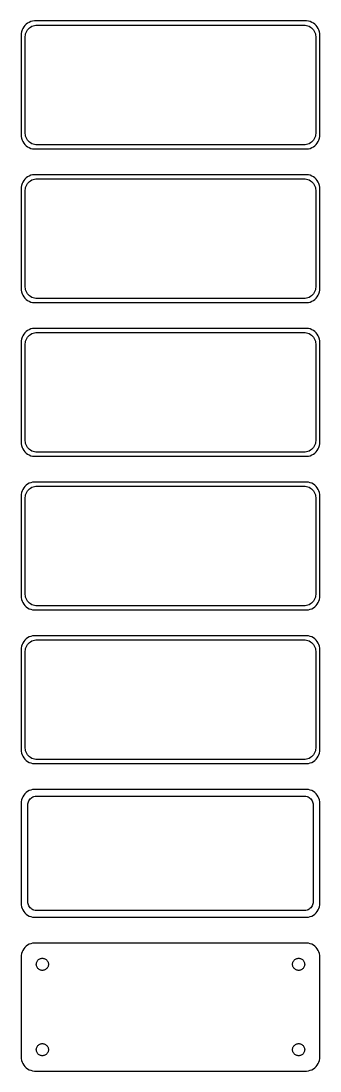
# Model space of a CAD drawing. Header units: metres. Extents: x -52 to 52, y 788 to 1588.
# Drawn here: x -52.5 to 52.5, y 787.5 to 1156.5 of the extents above; entities that cross this region are included whole.
import ezdxf

# ---------------------------------------------------------------- set-up
doc = ezdxf.new("R2010")
doc.units = ezdxf.units.M

msp = doc.modelspace()

# ---------------------------------------------------------------- linework, layer by layer
for p, q in [((-51.1448, 1154.92), (-51.5451, 1154.44)), ((-50.6871, 1155.35), (-51.1448, 1154.92)), ((-50.1791, 1155.72), (-50.6871, 1155.35)), ((-49.6289, 1156.02), (-50.1791, 1155.72)), ((-49.0451, 1156.26), (-49.6289, 1156.02)), ((-48.4369, 1156.41), (-49.0451, 1156.26)), ((-47.8139, 1156.49), (-48.4369, 1156.41)), ((-48.2361, 1154.8), (-47.7495, 1154.93)), ((47.8139, 1156.49), (-47.8139, 1156.49)), ((-47.7495, 1154.93), (-47.2512, 1154.99)), ((-47.2512, 1154.99), (47.2512, 1154.99)), ((47.2512, 1154.99), (47.7495, 1154.93)), ((47.7495, 1154.93), (48.2361, 1154.8)), ((48.4369, 1156.41), (47.8139, 1156.49)), ((49.0451, 1156.26), (48.4369, 1156.41)), ((49.6289, 1156.02), (49.0451, 1156.26)), ((50.1791, 1155.72), (49.6289, 1156.02)), ((50.6871, 1155.35), (50.1791, 1155.72)), ((51.1448, 1154.92), (50.6871, 1155.35)), ((51.5451, 1154.44), (51.1448, 1154.92)), ((-52.4606, 1152.13), (-52.5, 1151.5)), ((-52.5, 1151.5), (-52.5, 1116.5)), ((-52.3429, 1152.74), (-52.4606, 1152.13)), ((-52.1489, 1153.34), (-52.3429, 1152.74)), ((-51.8815, 1153.91), (-52.1489, 1153.34)), ((-51.5451, 1154.44), (-51.8815, 1153.91)), ((-51, 1151), (-50.9685, 1151.5)), ((-50.9685, 1151.5), (-50.8743, 1151.99)), ((-50.8743, 1151.99), (-50.7191, 1152.47)), ((-50.7191, 1152.47), (-50.5052, 1152.93)), ((-50.5052, 1152.93), (-50.2361, 1153.35)), ((-50.2361, 1153.35), (-49.9159, 1153.74)), ((-49.9159, 1153.74), (-49.5497, 1154.08)), ((-49.5497, 1154.08), (-49.1433, 1154.38)), ((-49.1433, 1154.38), (-48.7031, 1154.62)), ((-48.7031, 1154.62), (-48.2361, 1154.8)), ((48.2361, 1154.8), (48.7031, 1154.62)), ((48.7031, 1154.62), (49.1433, 1154.38)), ((49.1433, 1154.38), (49.5497, 1154.08)), ((49.5497, 1154.08), (49.9159, 1153.74)), ((49.9159, 1153.74), (50.2361, 1153.35)), ((50.2361, 1153.35), (50.5052, 1152.93)), ((50.5052, 1152.93), (50.7191, 1152.47)), ((50.7191, 1152.47), (50.8743, 1151.99)), ((50.8743, 1151.99), (50.9685, 1151.5)), ((50.9685, 1151.5), (51, 1151)), ((51.8815, 1153.91), (51.5451, 1154.44)), ((52.1489, 1153.34), (51.8815, 1153.91)), ((52.3429, 1152.74), (52.1489, 1153.34)), ((52.4606, 1152.13), (52.3429, 1152.74)), ((52.5, 1151.5), (52.4606, 1152.13)), ((52.5, 1116.5), (52.5, 1151.5)), ((-51, 1117), (-51, 1151)), ((51, 1151), (51, 1117)), ((-52.5, 1116.5), (-52.4606, 1115.87)), ((-52.4606, 1115.87), (-52.3429, 1115.26)), ((-52.3429, 1115.26), (-52.1489, 1114.66)), ((-52.1489, 1114.66), (-51.8815, 1114.09)), ((-50.9685, 1116.5), (-51, 1117)), ((-50.8743, 1116.01), (-50.9685, 1116.5)), ((-50.7191, 1115.53), (-50.8743, 1116.01)), ((-50.5052, 1115.07), (-50.7191, 1115.53)), ((-50.2361, 1114.65), (-50.5052, 1115.07)), ((-49.9159, 1114.26), (-50.2361, 1114.65)), ((50.2361, 1114.65), (49.9159, 1114.26)), ((50.5052, 1115.07), (50.2361, 1114.65)), ((50.7191, 1115.53), (50.5052, 1115.07)), ((50.8743, 1116.01), (50.7191, 1115.53)), ((50.9685, 1116.5), (50.8743, 1116.01)), ((51, 1117), (50.9685, 1116.5)), ((51.8815, 1114.09), (52.1489, 1114.66)), ((52.1489, 1114.66), (52.3429, 1115.26)), ((52.3429, 1115.26), (52.4606, 1115.87)), ((52.4606, 1115.87), (52.5, 1116.5)), ((-51.8815, 1114.09), (-51.5451, 1113.56)), ((-51.5451, 1113.56), (-51.1448, 1113.08)), ((-51.1448, 1113.08), (-50.6871, 1112.65)), ((-50.6871, 1112.65), (-50.1791, 1112.28)), ((-50.1791, 1112.28), (-49.6289, 1111.98)), ((-49.5497, 1113.92), (-49.9159, 1114.26)), ((-49.6289, 1111.98), (-49.0451, 1111.74)), ((-49.1433, 1113.62), (-49.5497, 1113.92)), ((-48.7031, 1113.38), (-49.1433, 1113.62)), ((-49.0451, 1111.74), (-48.4369, 1111.59)), ((-48.2361, 1113.2), (-48.7031, 1113.38)), ((-48.4369, 1111.59), (-47.8139, 1111.51)), ((-47.7495, 1113.07), (-48.2361, 1113.2)), ((-47.8139, 1111.51), (47.8139, 1111.51)), ((-47.2512, 1113.01), (-47.7495, 1113.07)), ((47.2512, 1113.01), (-47.2512, 1113.01)), ((47.7495, 1113.07), (47.2512, 1113.01)), ((48.2361, 1113.2), (47.7495, 1113.07)), ((47.8139, 1111.51), (48.4369, 1111.59)), ((48.7031, 1113.38), (48.2361, 1113.2)), ((48.4369, 1111.59), (49.0451, 1111.74)), ((49.1433, 1113.62), (48.7031, 1113.38)), ((49.0451, 1111.74), (49.6289, 1111.98)), ((49.5497, 1113.92), (49.1433, 1113.62)), ((49.9159, 1114.26), (49.5497, 1113.92)), ((49.6289, 1111.98), (50.1791, 1112.28)), ((50.1791, 1112.28), (50.6871, 1112.65)), ((50.6871, 1112.65), (51.1448, 1113.08)), ((51.1448, 1113.08), (51.5451, 1113.56)), ((51.5451, 1113.56), (51.8815, 1114.09)), ((-51.8815, 1099.91), (-52.1489, 1099.34)), ((-51.5451, 1100.44), (-51.8815, 1099.91)), ((-51.1448, 1100.92), (-51.5451, 1100.44)), ((-50.6871, 1101.35), (-51.1448, 1100.92)), ((-50.1791, 1101.72), (-50.6871, 1101.35)), ((-50.2361, 1099.35), (-49.9159, 1099.74)), ((-49.6289, 1102.02), (-50.1791, 1101.72)), ((-49.9159, 1099.74), (-49.5497, 1100.08)), ((-49.0451, 1102.26), (-49.6289, 1102.02)), ((-49.5497, 1100.08), (-49.1433, 1100.38)), ((-49.1433, 1100.38), (-48.7031, 1100.62)), ((-48.4369, 1102.41), (-49.0451, 1102.26)), ((-48.7031, 1100.62), (-48.2361, 1100.8)), ((-47.8139, 1102.49), (-48.4369, 1102.41)), ((-48.2361, 1100.8), (-47.7495, 1100.93)), ((47.8139, 1102.49), (-47.8139, 1102.49)), ((-47.7495, 1100.93), (-47.2512, 1100.99)), ((-47.2512, 1100.99), (47.2512, 1100.99)), ((47.2512, 1100.99), (47.7495, 1100.93)), ((47.7495, 1100.93), (48.2361, 1100.8)), ((48.4369, 1102.41), (47.8139, 1102.49)), ((48.2361, 1100.8), (48.7031, 1100.62)), ((49.0451, 1102.26), (48.4369, 1102.41)), ((48.7031, 1100.62), (49.1433, 1100.38)), ((49.6289, 1102.02), (49.0451, 1102.26)), ((49.1433, 1100.38), (49.5497, 1100.08)), ((49.5497, 1100.08), (49.9159, 1099.74)), ((50.1791, 1101.72), (49.6289, 1102.02)), ((49.9159, 1099.74), (50.2361, 1099.35)), ((50.6871, 1101.35), (50.1791, 1101.72)), ((51.1448, 1100.92), (50.6871, 1101.35)), ((51.5451, 1100.44), (51.1448, 1100.92)), ((51.8815, 1099.91), (51.5451, 1100.44)), ((52.1489, 1099.34), (51.8815, 1099.91)), ((-52.4606, 1098.13), (-52.5, 1097.5)), ((-52.5, 1097.5), (-52.5, 1062.5)), ((-52.3429, 1098.74), (-52.4606, 1098.13)), ((-52.1489, 1099.34), (-52.3429, 1098.74)), ((-51, 1097), (-50.9685, 1097.5)), ((-51, 1063), (-51, 1097)), ((-50.9685, 1097.5), (-50.8743, 1097.99)), ((-50.8743, 1097.99), (-50.7191, 1098.47)), ((-50.7191, 1098.47), (-50.5052, 1098.93)), ((-50.5052, 1098.93), (-50.2361, 1099.35)), ((50.2361, 1099.35), (50.5052, 1098.93)), ((50.5052, 1098.93), (50.7191, 1098.47)), ((50.7191, 1098.47), (50.8743, 1097.99)), ((50.8743, 1097.99), (50.9685, 1097.5)), ((50.9685, 1097.5), (51, 1097)), ((51, 1097), (51, 1063)), ((52.3429, 1098.74), (52.1489, 1099.34)), ((52.4606, 1098.13), (52.3429, 1098.74)), ((52.5, 1097.5), (52.4606, 1098.13)), ((52.5, 1062.5), (52.5, 1097.5)), ((-50.9685, 1062.5), (-51, 1063)), ((51, 1063), (50.9685, 1062.5)), ((-52.5, 1062.5), (-52.4606, 1061.87)), ((-52.4606, 1061.87), (-52.3429, 1061.26)), ((-52.3429, 1061.26), (-52.1489, 1060.66)), ((-52.1489, 1060.66), (-51.8815, 1060.09)), ((-51.8815, 1060.09), (-51.5451, 1059.56)), ((-51.5451, 1059.56), (-51.1448, 1059.08)), ((-51.1448, 1059.08), (-50.6871, 1058.65)), ((-50.8743, 1062.01), (-50.9685, 1062.5)), ((-50.7191, 1061.53), (-50.8743, 1062.01)), ((-50.5052, 1061.07), (-50.7191, 1061.53)), ((-50.2361, 1060.65), (-50.5052, 1061.07)), ((-49.9159, 1060.26), (-50.2361, 1060.65)), ((-49.5497, 1059.92), (-49.9159, 1060.26)), ((-49.1433, 1059.62), (-49.5497, 1059.92)), ((-48.7031, 1059.38), (-49.1433, 1059.62)), ((-48.2361, 1059.2), (-48.7031, 1059.38)), ((-47.7495, 1059.07), (-48.2361, 1059.2)), ((-47.2512, 1059.01), (-47.7495, 1059.07)), ((47.2512, 1059.01), (-47.2512, 1059.01)), ((47.7495, 1059.07), (47.2512, 1059.01)), ((48.2361, 1059.2), (47.7495, 1059.07)), ((48.7031, 1059.38), (48.2361, 1059.2)), ((49.1433, 1059.62), (48.7031, 1059.38)), ((49.5497, 1059.92), (49.1433, 1059.62)), ((49.9159, 1060.26), (49.5497, 1059.92)), ((50.2361, 1060.65), (49.9159, 1060.26)), ((50.5052, 1061.07), (50.2361, 1060.65)), ((50.7191, 1061.53), (50.5052, 1061.07)), ((50.6871, 1058.65), (51.1448, 1059.08)), ((50.8743, 1062.01), (50.7191, 1061.53)), ((50.9685, 1062.5), (50.8743, 1062.01)), ((51.1448, 1059.08), (51.5451, 1059.56)), ((51.5451, 1059.56), (51.8815, 1060.09)), ((51.8815, 1060.09), (52.1489, 1060.66)), ((52.1489, 1060.66), (52.3429, 1061.26)), ((52.3429, 1061.26), (52.4606, 1061.87)), ((52.4606, 1061.87), (52.5, 1062.5)), ((-50.6871, 1058.65), (-50.1791, 1058.28)), ((-50.1791, 1058.28), (-49.6289, 1057.98)), ((-49.6289, 1057.98), (-49.0451, 1057.74)), ((-49.0451, 1057.74), (-48.4369, 1057.59)), ((-48.4369, 1057.59), (-47.8139, 1057.51)), ((-47.8139, 1057.51), (47.8139, 1057.51)), ((47.8139, 1057.51), (48.4369, 1057.59)), ((48.4369, 1057.59), (49.0451, 1057.74)), ((49.0451, 1057.74), (49.6289, 1057.98)), ((49.6289, 1057.98), (50.1791, 1058.28)), ((50.1791, 1058.28), (50.6871, 1058.65)), ((-49.6289, 1048.02), (-50.1791, 1047.72)), ((-49.0451, 1048.26), (-49.6289, 1048.02)), ((-48.4369, 1048.41), (-49.0451, 1048.26)), ((-47.8139, 1048.49), (-48.4369, 1048.41)), ((47.8139, 1048.49), (-47.8139, 1048.49)), ((48.4369, 1048.41), (47.8139, 1048.49)), ((49.0451, 1048.26), (48.4369, 1048.41)), ((49.6289, 1048.02), (49.0451, 1048.26)), ((50.1791, 1047.72), (49.6289, 1048.02)), ((-52.3429, 1044.74), (-52.4606, 1044.13)), ((-52.1489, 1045.34), (-52.3429, 1044.74)), ((-51.8815, 1045.91), (-52.1489, 1045.34)), ((-51.5451, 1046.44), (-51.8815, 1045.91)), ((-51.1448, 1046.92), (-51.5451, 1046.44)), ((-50.6871, 1047.35), (-51.1448, 1046.92)), ((-50.8743, 1043.99), (-50.7191, 1044.47)), ((-50.7191, 1044.47), (-50.5052, 1044.93)), ((-50.1791, 1047.72), (-50.6871, 1047.35)), ((-50.5052, 1044.93), (-50.2361, 1045.35)), ((-50.2361, 1045.35), (-49.9159, 1045.74)), ((-49.9159, 1045.74), (-49.5497, 1046.08)), ((-49.5497, 1046.08), (-49.1433, 1046.38)), ((-49.1433, 1046.38), (-48.7031, 1046.62)), ((-48.7031, 1046.62), (-48.2361, 1046.8)), ((-48.2361, 1046.8), (-47.7495, 1046.93)), ((-47.7495, 1046.93), (-47.2512, 1046.99)), ((-47.2512, 1046.99), (47.2512, 1046.99)), ((47.2512, 1046.99), (47.7495, 1046.93)), ((47.7495, 1046.93), (48.2361, 1046.8)), ((48.2361, 1046.8), (48.7031, 1046.62)), ((48.7031, 1046.62), (49.1433, 1046.38)), ((49.1433, 1046.38), (49.5497, 1046.08)), ((49.5497, 1046.08), (49.9159, 1045.74)), ((49.9159, 1045.74), (50.2361, 1045.35)), ((50.6871, 1047.35), (50.1791, 1047.72)), ((50.2361, 1045.35), (50.5052, 1044.93)), ((50.5052, 1044.93), (50.7191, 1044.47)), ((51.1448, 1046.92), (50.6871, 1047.35)), ((50.7191, 1044.47), (50.8743, 1043.99)), ((51.5451, 1046.44), (51.1448, 1046.92)), ((51.8815, 1045.91), (51.5451, 1046.44)), ((52.1489, 1045.34), (51.8815, 1045.91)), ((52.3429, 1044.74), (52.1489, 1045.34)), ((52.4606, 1044.13), (52.3429, 1044.74)), ((-52.4606, 1044.13), (-52.5, 1043.5)), ((-52.5, 1043.5), (-52.5, 1008.5)), ((-51, 1043), (-50.9685, 1043.5)), ((-51, 1009), (-51, 1043)), ((-50.9685, 1043.5), (-50.8743, 1043.99)), ((50.8743, 1043.99), (50.9685, 1043.5)), ((50.9685, 1043.5), (51, 1043)), ((51, 1043), (51, 1009)), ((52.5, 1043.5), (52.4606, 1044.13)), ((52.5, 1008.5), (52.5, 1043.5)), ((-52.5, 1008.5), (-52.4606, 1007.87)), ((-52.4606, 1007.87), (-52.3429, 1007.26)), ((-50.9685, 1008.5), (-51, 1009)), ((-50.8743, 1008.01), (-50.9685, 1008.5)), ((-50.7191, 1007.53), (-50.8743, 1008.01)), ((-50.5052, 1007.07), (-50.7191, 1007.53)), ((50.7191, 1007.53), (50.5052, 1007.07)), ((50.8743, 1008.01), (50.7191, 1007.53)), ((50.9685, 1008.5), (50.8743, 1008.01)), ((51, 1009), (50.9685, 1008.5)), ((52.3429, 1007.26), (52.4606, 1007.87)), ((52.4606, 1007.87), (52.5, 1008.5)), ((-52.3429, 1007.26), (-52.1489, 1006.66)), ((-52.1489, 1006.66), (-51.8815, 1006.09)), ((-51.8815, 1006.09), (-51.5451, 1005.56)), ((-51.5451, 1005.56), (-51.1448, 1005.08)), ((-51.1448, 1005.08), (-50.6871, 1004.65)), ((-50.6871, 1004.65), (-50.1791, 1004.28)), ((-50.2361, 1006.65), (-50.5052, 1007.07)), ((-49.9159, 1006.26), (-50.2361, 1006.65)), ((-50.1791, 1004.28), (-49.6289, 1003.98)), ((-49.5497, 1005.92), (-49.9159, 1006.26)), ((-49.6289, 1003.98), (-49.0451, 1003.74)), ((-49.1433, 1005.62), (-49.5497, 1005.92)), ((-48.7031, 1005.38), (-49.1433, 1005.62)), ((-49.0451, 1003.74), (-48.4369, 1003.59)), ((-48.2361, 1005.2), (-48.7031, 1005.38)), ((-47.7495, 1005.07), (-48.2361, 1005.2)), ((-47.2512, 1005.01), (-47.7495, 1005.07)), ((47.2512, 1005.01), (-47.2512, 1005.01)), ((47.7495, 1005.07), (47.2512, 1005.01)), ((48.2361, 1005.2), (47.7495, 1005.07)), ((48.7031, 1005.38), (48.2361, 1005.2)), ((48.4369, 1003.59), (49.0451, 1003.74)), ((49.1433, 1005.62), (48.7031, 1005.38)), ((49.0451, 1003.74), (49.6289, 1003.98)), ((49.5497, 1005.92), (49.1433, 1005.62)), ((49.9159, 1006.26), (49.5497, 1005.92)), ((49.6289, 1003.98), (50.1791, 1004.28)), ((50.2361, 1006.65), (49.9159, 1006.26)), ((50.1791, 1004.28), (50.6871, 1004.65)), ((50.5052, 1007.07), (50.2361, 1006.65)), ((50.6871, 1004.65), (51.1448, 1005.08)), ((51.1448, 1005.08), (51.5451, 1005.56)), ((51.5451, 1005.56), (51.8815, 1006.09)), ((51.8815, 1006.09), (52.1489, 1006.66)), ((52.1489, 1006.66), (52.3429, 1007.26)), ((-48.4369, 1003.59), (-47.8139, 1003.51)), ((-47.8139, 1003.51), (47.8139, 1003.51)), ((47.8139, 1003.51), (48.4369, 1003.59)), ((-51.1448, 992.923), (-51.5451, 992.439)), ((-50.6871, 993.353), (-51.1448, 992.923)), ((-50.1791, 993.722), (-50.6871, 993.353)), ((-49.6289, 994.024), (-50.1791, 993.722)), ((-49.0451, 994.255), (-49.6289, 994.024)), ((-49.1433, 992.377), (-48.7031, 992.619)), ((-48.4369, 994.411), (-49.0451, 994.255)), ((-48.7031, 992.619), (-48.2361, 992.804)), ((-47.8139, 994.49), (-48.4369, 994.411)), ((-48.2361, 992.804), (-47.7495, 992.929)), ((47.8139, 994.49), (-47.8139, 994.49)), ((-47.7495, 992.929), (-47.2512, 992.992)), ((-47.2512, 992.992), (47.2512, 992.992)), ((47.2512, 992.992), (47.7495, 992.929)), ((47.7495, 992.929), (48.2361, 992.804)), ((48.4369, 994.411), (47.8139, 994.49)), ((48.2361, 992.804), (48.7031, 992.619)), ((49.0451, 994.255), (48.4369, 994.411)), ((48.7031, 992.619), (49.1433, 992.377)), ((49.6289, 994.024), (49.0451, 994.255)), ((50.1791, 993.722), (49.6289, 994.024)), ((50.6871, 993.353), (50.1791, 993.722)), ((51.1448, 992.923), (50.6871, 993.353)), ((51.5451, 992.439), (51.1448, 992.923)), ((-52.4606, 990.127), (-52.5, 989.5)), ((-52.5, 989.5), (-52.5, 954.5)), ((-52.3429, 990.743), (-52.4606, 990.127)), ((-52.1489, 991.341), (-52.3429, 990.743)), ((-51.8815, 991.909), (-52.1489, 991.341)), ((-51.5451, 992.439), (-51.8815, 991.909)), ((-51, 989), (-50.9685, 989.501)), ((-51, 955), (-51, 989)), ((-50.9685, 989.501), (-50.8743, 989.995)), ((-50.8743, 989.995), (-50.7191, 990.472)), ((-50.7191, 990.472), (-50.5052, 990.927)), ((-50.5052, 990.927), (-50.2361, 991.351)), ((-50.2361, 991.351), (-49.9159, 991.738)), ((-49.9159, 991.738), (-49.5497, 992.082)), ((-49.5497, 992.082), (-49.1433, 992.377)), ((49.1433, 992.377), (49.5497, 992.082)), ((49.5497, 992.082), (49.9159, 991.738)), ((49.9159, 991.738), (50.2361, 991.351)), ((50.2361, 991.351), (50.5052, 990.927)), ((50.5052, 990.927), (50.7191, 990.472)), ((50.7191, 990.472), (50.8743, 989.995)), ((50.8743, 989.995), (50.9685, 989.501)), ((50.9685, 989.501), (51, 989)), ((51, 989), (51, 955)), ((51.8815, 991.909), (51.5451, 992.439)), ((52.1489, 991.341), (51.8815, 991.909)), ((52.3429, 990.743), (52.1489, 991.341)), ((52.4606, 990.127), (52.3429, 990.743)), ((52.5, 989.5), (52.4606, 990.127)), ((52.5, 954.5), (52.5, 989.5)), ((-52.5, 954.5), (-52.4606, 953.873)), ((-52.4606, 953.873), (-52.3429, 953.257)), ((-52.3429, 953.257), (-52.1489, 952.659)), ((-52.1489, 952.659), (-51.8815, 952.091)), ((-51.8815, 952.091), (-51.5451, 951.561)), ((-50.9685, 954.499), (-51, 955)), ((-50.8743, 954.005), (-50.9685, 954.499)), ((-50.7191, 953.528), (-50.8743, 954.005)), ((-50.5052, 953.073), (-50.7191, 953.528)), ((-50.2361, 952.649), (-50.5052, 953.073)), ((-49.9159, 952.262), (-50.2361, 952.649)), ((-49.5497, 951.918), (-49.9159, 952.262)), ((49.9159, 952.262), (49.5497, 951.918)), ((50.2361, 952.649), (49.9159, 952.262)), ((50.5052, 953.073), (50.2361, 952.649)), ((50.7191, 953.528), (50.5052, 953.073)), ((50.8743, 954.005), (50.7191, 953.528)), ((50.9685, 954.499), (50.8743, 954.005)), ((51, 955), (50.9685, 954.499)), ((51.5451, 951.561), (51.8815, 952.091)), ((51.8815, 952.091), (52.1489, 952.659)), ((52.1489, 952.659), (52.3429, 953.257)), ((52.3429, 953.257), (52.4606, 953.873)), ((52.4606, 953.873), (52.5, 954.5)), ((-51.5451, 951.561), (-51.1448, 951.077)), ((-51.1448, 951.077), (-50.6871, 950.647)), ((-50.6871, 950.647), (-50.1791, 950.278)), ((-50.1791, 950.278), (-49.6289, 949.976)), ((-49.6289, 949.976), (-49.0451, 949.745)), ((-49.1433, 951.623), (-49.5497, 951.918)), ((-48.7031, 951.381), (-49.1433, 951.623)), ((-49.0451, 949.745), (-48.4369, 949.589)), ((-48.2361, 951.196), (-48.7031, 951.381)), ((-48.4369, 949.589), (-47.8139, 949.51)), ((-47.7495, 951.071), (-48.2361, 951.196)), ((-47.8139, 949.51), (47.8139, 949.51)), ((-47.2512, 951.008), (-47.7495, 951.071)), ((47.2512, 951.008), (-47.2512, 951.008)), ((47.7495, 951.071), (47.2512, 951.008)), ((48.2361, 951.196), (47.7495, 951.071)), ((47.8139, 949.51), (48.4369, 949.589)), ((48.7031, 951.381), (48.2361, 951.196)), ((48.4369, 949.589), (49.0451, 949.745)), ((49.1433, 951.623), (48.7031, 951.381)), ((49.0451, 949.745), (49.6289, 949.976)), ((49.5497, 951.918), (49.1433, 951.623)), ((49.6289, 949.976), (50.1791, 950.278)), ((50.1791, 950.278), (50.6871, 950.647)), ((50.6871, 950.647), (51.1448, 951.077)), ((51.1448, 951.077), (51.5451, 951.561)), ((-52.1489, 937.341), (-52.3429, 936.743)), ((-51.8815, 937.909), (-52.1489, 937.341)), ((-51.5451, 938.439), (-51.8815, 937.909)), ((-51.1448, 938.923), (-51.5451, 938.439)), ((-50.6871, 939.353), (-51.1448, 938.923)), ((-50.1791, 939.722), (-50.6871, 939.353)), ((-50.5052, 936.927), (-50.2361, 937.351)), ((-50.2361, 937.351), (-49.9159, 937.738)), ((-49.6289, 940.024), (-50.1791, 939.722)), ((-49.9159, 937.738), (-49.5497, 938.082)), ((-49.0451, 940.255), (-49.6289, 940.024)), ((-49.5497, 938.082), (-49.1433, 938.377)), ((-49.1433, 938.377), (-48.7031, 938.619)), ((-48.4369, 940.411), (-49.0451, 940.255)), ((-48.7031, 938.619), (-48.2361, 938.804)), ((-47.8139, 940.49), (-48.4369, 940.411)), ((-48.2361, 938.804), (-47.7495, 938.929)), ((47.8139, 940.49), (-47.8139, 940.49)), ((-47.7495, 938.929), (-47.2512, 938.992)), ((-47.2512, 938.992), (47.2512, 938.992)), ((47.2512, 938.992), (47.7495, 938.929)), ((47.7495, 938.929), (48.2361, 938.804)), ((48.4369, 940.411), (47.8139, 940.49)), ((48.2361, 938.804), (48.7031, 938.619)), ((49.0451, 940.255), (48.4369, 940.411)), ((48.7031, 938.619), (49.1433, 938.377)), ((49.6289, 940.024), (49.0451, 940.255)), ((49.1433, 938.377), (49.5497, 938.082)), ((49.5497, 938.082), (49.9159, 937.738)), ((50.1791, 939.722), (49.6289, 940.024)), ((49.9159, 937.738), (50.2361, 937.351)), ((50.6871, 939.353), (50.1791, 939.722)), ((50.2361, 937.351), (50.5052, 936.927)), ((51.1448, 938.923), (50.6871, 939.353)), ((51.5451, 938.439), (51.1448, 938.923)), ((51.8815, 937.909), (51.5451, 938.439)), ((52.1489, 937.341), (51.8815, 937.909)), ((52.3429, 936.743), (52.1489, 937.341)), ((-52.4606, 936.127), (-52.5, 935.5)), ((-52.5, 935.5), (-52.5, 900.5)), ((-52.3429, 936.743), (-52.4606, 936.127)), ((-51, 935), (-50.9685, 935.501)), ((-51, 901), (-51, 935)), ((-50.9685, 935.501), (-50.8743, 935.995)), ((-50.8743, 935.995), (-50.7191, 936.472)), ((-50.7191, 936.472), (-50.5052, 936.927)), ((50.5052, 936.927), (50.7191, 936.472)), ((50.7191, 936.472), (50.8743, 935.995)), ((50.8743, 935.995), (50.9685, 935.501)), ((50.9685, 935.501), (51, 935)), ((51, 935), (51, 901)), ((52.4606, 936.127), (52.3429, 936.743)), ((52.5, 935.5), (52.4606, 936.127)), ((52.5, 900.5), (52.5, 935.5)), ((-52.5, 900.5), (-52.4606, 899.873)), ((-50.9685, 900.499), (-51, 901)), ((-50.8743, 900.005), (-50.9685, 900.499)), ((50.9685, 900.499), (50.8743, 900.005)), ((51, 901), (50.9685, 900.499)), ((52.4606, 899.873), (52.5, 900.5)), ((-52.4606, 899.873), (-52.3429, 899.257)), ((-52.3429, 899.257), (-52.1489, 898.659)), ((-52.1489, 898.659), (-51.8815, 898.091)), ((-51.8815, 898.091), (-51.5451, 897.561)), ((-51.5451, 897.561), (-51.1448, 897.077)), ((-51.1448, 897.077), (-50.6871, 896.647)), ((-50.7191, 899.528), (-50.8743, 900.005)), ((-50.5052, 899.073), (-50.7191, 899.528)), ((-50.6871, 896.647), (-50.1791, 896.278)), ((-50.2361, 898.649), (-50.5052, 899.073)), ((-49.9159, 898.262), (-50.2361, 898.649)), ((-49.5497, 897.918), (-49.9159, 898.262)), ((-49.1433, 897.623), (-49.5497, 897.918)), ((-48.7031, 897.381), (-49.1433, 897.623)), ((-48.2361, 897.196), (-48.7031, 897.381)), ((-47.7495, 897.071), (-48.2361, 897.196)), ((-47.2512, 897.008), (-47.7495, 897.071)), ((47.2512, 897.008), (-47.2512, 897.008)), ((47.7495, 897.071), (47.2512, 897.008)), ((48.2361, 897.196), (47.7495, 897.071)), ((48.7031, 897.381), (48.2361, 897.196)), ((49.1433, 897.623), (48.7031, 897.381)), ((49.5497, 897.918), (49.1433, 897.623)), ((49.9159, 898.262), (49.5497, 897.918)), ((50.2361, 898.649), (49.9159, 898.262)), ((50.1791, 896.278), (50.6871, 896.647)), ((50.5052, 899.073), (50.2361, 898.649)), ((50.7191, 899.528), (50.5052, 899.073)), ((50.6871, 896.647), (51.1448, 897.077)), ((50.8743, 900.005), (50.7191, 899.528)), ((51.1448, 897.077), (51.5451, 897.561)), ((51.5451, 897.561), (51.8815, 898.091)), ((51.8815, 898.091), (52.1489, 898.659)), ((52.1489, 898.659), (52.3429, 899.257)), ((52.3429, 899.257), (52.4606, 899.873)), ((-50.1791, 896.278), (-49.6289, 895.976)), ((-49.6289, 895.976), (-49.0451, 895.745)), ((-49.0451, 895.745), (-48.4369, 895.589)), ((-48.4369, 895.589), (-47.8139, 895.51)), ((-47.8139, 895.51), (47.8139, 895.51)), ((47.8139, 895.51), (48.4369, 895.589)), ((48.4369, 895.589), (49.0451, 895.745)), ((49.0451, 895.745), (49.6289, 895.976)), ((49.6289, 895.976), (50.1791, 896.278)), ((-50.1791, 885.722), (-50.6871, 885.353)), ((-49.6289, 886.024), (-50.1791, 885.722)), ((-49.0451, 886.255), (-49.6289, 886.024)), ((-48.4369, 886.411), (-49.0451, 886.255)), ((-47.8139, 886.49), (-48.4369, 886.411)), ((47.8139, 886.49), (-47.8139, 886.49)), ((48.4369, 886.411), (47.8139, 886.49)), ((49.0451, 886.255), (48.4369, 886.411)), ((49.6289, 886.024), (49.0451, 886.255)), ((50.1791, 885.722), (49.6289, 886.024)), ((50.6871, 885.353), (50.1791, 885.722)), ((-52.4606, 882.127), (-52.5, 881.5)), ((-52.3429, 882.743), (-52.4606, 882.127)), ((-52.1489, 883.341), (-52.3429, 882.743)), ((-51.8815, 883.909), (-52.1489, 883.341)), ((-51.5451, 884.439), (-51.8815, 883.909)), ((-51.1448, 884.923), (-51.5451, 884.439)), ((-50.6871, 885.353), (-51.1448, 884.923)), ((-50.0151, 881.774), (-49.8943, 882.146)), ((-49.8943, 882.146), (-49.7279, 882.5)), ((-49.7279, 882.5), (-49.5184, 882.83)), ((-49.5184, 882.83), (-49.2692, 883.131)), ((-49.2692, 883.131), (-48.9842, 883.399)), ((-48.9842, 883.399), (-48.668, 883.628)), ((-48.668, 883.628), (-48.3254, 883.817)), ((-48.3254, 883.817), (-47.9619, 883.961)), ((-47.9619, 883.961), (-47.5833, 884.058)), ((-47.5833, 884.058), (-47.1954, 884.107)), ((-47.1954, 884.107), (47.1954, 884.107)), ((47.1954, 884.107), (47.5833, 884.058)), ((47.5833, 884.058), (47.9619, 883.961)), ((47.9619, 883.961), (48.3254, 883.817)), ((48.3254, 883.817), (48.668, 883.628)), ((48.668, 883.628), (48.9842, 883.399)), ((48.9842, 883.399), (49.2692, 883.131)), ((49.2692, 883.131), (49.5184, 882.83)), ((49.5184, 882.83), (49.7279, 882.5)), ((49.7279, 882.5), (49.8943, 882.146)), ((49.8943, 882.146), (50.0151, 881.774)), ((51.1448, 884.923), (50.6871, 885.353)), ((51.5451, 884.439), (51.1448, 884.923)), ((51.8815, 883.909), (51.5451, 884.439)), ((52.1489, 883.341), (51.8815, 883.909)), ((52.3429, 882.743), (52.1489, 883.341)), ((52.4606, 882.127), (52.3429, 882.743)), ((52.5, 881.5), (52.4606, 882.127)), ((-52.5, 881.5), (-52.5, 846.5)), ((-50.1129, 881), (-50.0884, 881.39)), ((-50.1129, 847), (-50.1129, 881)), ((-50.0884, 881.39), (-50.0151, 881.774)), ((50.0151, 881.774), (50.0884, 881.39)), ((50.0884, 881.39), (50.1129, 881)), ((50.1129, 881), (50.1129, 847)), ((52.5, 846.5), (52.5, 881.5)), ((-52.5, 846.5), (-52.4606, 845.873)), ((-52.4606, 845.873), (-52.3429, 845.257)), ((-52.3429, 845.257), (-52.1489, 844.659)), ((-50.0884, 846.61), (-50.1129, 847)), ((-50.0151, 846.226), (-50.0884, 846.61)), ((-49.8943, 845.854), (-50.0151, 846.226)), ((-49.7279, 845.5), (-49.8943, 845.854)), ((-49.5184, 845.17), (-49.7279, 845.5)), ((-49.2692, 844.869), (-49.5184, 845.17)), ((49.5184, 845.17), (49.2692, 844.869)), ((49.7279, 845.5), (49.5184, 845.17)), ((49.8943, 845.854), (49.7279, 845.5)), ((50.0151, 846.226), (49.8943, 845.854)), ((50.0884, 846.61), (50.0151, 846.226)), ((50.1129, 847), (50.0884, 846.61)), ((52.1489, 844.659), (52.3429, 845.257)), ((52.3429, 845.257), (52.4606, 845.873)), ((52.4606, 845.873), (52.5, 846.5)), ((-52.1489, 844.659), (-51.8815, 844.091)), ((-51.8815, 844.091), (-51.5451, 843.561)), ((-51.5451, 843.561), (-51.1448, 843.077)), ((-51.1448, 843.077), (-50.6871, 842.647)), ((-50.6871, 842.647), (-50.1791, 842.278)), ((-50.1791, 842.278), (-49.6289, 841.976)), ((-49.6289, 841.976), (-49.0451, 841.745)), ((-48.9842, 844.601), (-49.2692, 844.869)), ((-49.0451, 841.745), (-48.4369, 841.589)), ((-48.668, 844.372), (-48.9842, 844.601)), ((-48.3254, 844.183), (-48.668, 844.372)), ((-48.4369, 841.589), (-47.8139, 841.51)), ((-47.9619, 844.039), (-48.3254, 844.183)), ((-47.5833, 843.942), (-47.9619, 844.039)), ((-47.8139, 841.51), (47.8139, 841.51)), ((-47.1954, 843.893), (-47.5833, 843.942)), ((47.1954, 843.893), (-47.1954, 843.893)), ((47.5833, 843.942), (47.1954, 843.893)), ((47.9619, 844.039), (47.5833, 843.942)), ((47.8139, 841.51), (48.4369, 841.589)), ((48.3254, 844.183), (47.9619, 844.039)), ((48.668, 844.372), (48.3254, 844.183)), ((48.4369, 841.589), (49.0451, 841.745)), ((48.9842, 844.601), (48.668, 844.372)), ((49.2692, 844.869), (48.9842, 844.601)), ((49.0451, 841.745), (49.6289, 841.976)), ((49.6289, 841.976), (50.1791, 842.278)), ((50.1791, 842.278), (50.6871, 842.647)), ((50.6871, 842.647), (51.1448, 843.077)), ((51.1448, 843.077), (51.5451, 843.561)), ((51.5451, 843.561), (51.8815, 844.091)), ((51.8815, 844.091), (52.1489, 844.659)), ((-51.5451, 830.439), (-51.8815, 829.909)), ((-51.1448, 830.923), (-51.5451, 830.439)), ((-50.6871, 831.353), (-51.1448, 830.923)), ((-50.1791, 831.722), (-50.6871, 831.353)), ((-49.6289, 832.024), (-50.1791, 831.722)), ((-49.0451, 832.255), (-49.6289, 832.024)), ((-48.4369, 832.411), (-49.0451, 832.255)), ((-47.8139, 832.49), (-48.4369, 832.411)), ((47.8139, 832.49), (-47.8139, 832.49)), ((48.4369, 832.411), (47.8139, 832.49)), ((49.0451, 832.255), (48.4369, 832.411)), ((49.6289, 832.024), (49.0451, 832.255)), ((50.1791, 831.722), (49.6289, 832.024)), ((50.6871, 831.353), (50.1791, 831.722)), ((51.1448, 830.923), (50.6871, 831.353)), ((51.5451, 830.439), (51.1448, 830.923)), ((51.8815, 829.909), (51.5451, 830.439)), ((-52.4606, 828.127), (-52.5, 827.5)), ((-52.5, 827.5), (-52.5, 792.5)), ((-52.3429, 828.743), (-52.4606, 828.127)), ((-52.1489, 829.341), (-52.3429, 828.743)), ((-51.8815, 829.909), (-52.1489, 829.341)), ((-46.5565, 826.462), (-46.3611, 826.645)), ((-46.3611, 826.645), (-46.1441, 826.803)), ((-46.1441, 826.803), (-45.9092, 826.932)), ((-45.9092, 826.932), (-45.6598, 827.031)), ((-45.6598, 827.031), (-45.4001, 827.097)), ((-45.4001, 827.097), (-45.1341, 827.131)), ((-45.1341, 827.131), (-44.8659, 827.131)), ((-44.8659, 827.131), (-44.5999, 827.097)), ((-44.5999, 827.097), (-44.3401, 827.031)), ((-44.3401, 827.031), (-44.0908, 826.932)), ((-44.0908, 826.932), (-43.8559, 826.803)), ((-43.8559, 826.803), (-43.6389, 826.645)), ((-43.6389, 826.645), (-43.4434, 826.462)), ((43.4434, 826.462), (43.6389, 826.645)), ((43.6389, 826.645), (43.8559, 826.803)), ((43.8559, 826.803), (44.0908, 826.932)), ((44.0908, 826.932), (44.3401, 827.031)), ((44.3401, 827.031), (44.5999, 827.097)), ((44.5999, 827.097), (44.8659, 827.131)), ((44.8659, 827.131), (45.1341, 827.131)), ((45.1341, 827.131), (45.4001, 827.097)), ((45.4001, 827.097), (45.6598, 827.031)), ((45.6598, 827.031), (45.9092, 826.932)), ((45.9092, 826.932), (46.1441, 826.803)), ((46.1441, 826.803), (46.3611, 826.645)), ((46.3611, 826.645), (46.5565, 826.462)), ((52.1489, 829.341), (51.8815, 829.909)), ((52.3429, 828.743), (52.1489, 829.341)), ((52.4606, 828.127), (52.3429, 828.743)), ((52.5, 827.5), (52.4606, 828.127)), ((52.5, 792.5), (52.5, 827.5)), ((-47.1353, 825), (-47.1185, 825.268)), ((-47.1185, 824.732), (-47.1353, 825)), ((-47.1185, 825.268), (-47.0682, 825.531)), ((-47.0682, 824.469), (-47.1185, 824.732)), ((-47.0682, 825.531), (-46.9853, 825.786)), ((-46.9853, 824.214), (-47.0682, 824.469)), ((-46.9853, 825.786), (-46.8712, 826.029)), ((-46.8712, 823.971), (-46.9853, 824.214)), ((-46.8712, 826.029), (-46.7275, 826.255)), ((-46.7275, 823.745), (-46.8712, 823.971)), ((-46.7275, 826.255), (-46.5565, 826.462)), ((-46.5565, 823.538), (-46.7275, 823.745)), ((-46.3611, 823.355), (-46.5565, 823.538)), ((-46.1441, 823.197), (-46.3611, 823.355)), ((-45.9092, 823.068), (-46.1441, 823.197)), ((-45.6598, 822.969), (-45.9092, 823.068)), ((-45.4001, 822.903), (-45.6598, 822.969)), ((-45.1341, 822.869), (-45.4001, 822.903)), ((-44.8659, 822.869), (-45.1341, 822.869)), ((-44.5999, 822.903), (-44.8659, 822.869)), ((-44.3401, 822.969), (-44.5999, 822.903)), ((-44.0908, 823.068), (-44.3401, 822.969)), ((-43.8559, 823.197), (-44.0908, 823.068)), ((-43.6389, 823.355), (-43.8559, 823.197)), ((-43.4434, 823.538), (-43.6389, 823.355)), ((-43.4434, 826.462), (-43.2725, 826.255)), ((-43.2725, 823.745), (-43.4434, 823.538)), ((-43.2725, 826.255), (-43.1288, 826.029)), ((-43.1288, 823.971), (-43.2725, 823.745)), ((-43.1288, 826.029), (-43.0146, 825.786)), ((-43.0146, 824.214), (-43.1288, 823.971)), ((-43.0146, 825.786), (-42.9318, 825.531)), ((-42.9318, 824.469), (-43.0146, 824.214)), ((-42.9318, 825.531), (-42.8815, 825.268)), ((-42.8815, 824.732), (-42.9318, 824.469)), ((-42.8815, 825.268), (-42.8647, 825)), ((-42.8647, 825), (-42.8815, 824.732)), ((42.8647, 825), (42.8815, 825.268)), ((42.8815, 824.732), (42.8647, 825)), ((42.8815, 825.268), (42.9318, 825.531)), ((42.9318, 824.469), (42.8815, 824.732)), ((42.9318, 825.531), (43.0146, 825.786)), ((43.0146, 824.214), (42.9318, 824.469)), ((43.0146, 825.786), (43.1288, 826.029)), ((43.1288, 823.971), (43.0146, 824.214)), ((43.1288, 826.029), (43.2725, 826.255)), ((43.2725, 823.745), (43.1288, 823.971)), ((43.2725, 826.255), (43.4434, 826.462)), ((43.4434, 823.538), (43.2725, 823.745)), ((43.6389, 823.355), (43.4434, 823.538)), ((43.8559, 823.197), (43.6389, 823.355)), ((44.0908, 823.068), (43.8559, 823.197)), ((44.3401, 822.969), (44.0908, 823.068)), ((44.5999, 822.903), (44.3401, 822.969)), ((44.8659, 822.869), (44.5999, 822.903)), ((45.1341, 822.869), (44.8659, 822.869)), ((45.4001, 822.903), (45.1341, 822.869)), ((45.6598, 822.969), (45.4001, 822.903)), ((45.9092, 823.068), (45.6598, 822.969)), ((46.1441, 823.197), (45.9092, 823.068)), ((46.3611, 823.355), (46.1441, 823.197)), ((46.5565, 823.538), (46.3611, 823.355)), ((46.5565, 826.462), (46.7275, 826.255)), ((46.7275, 823.745), (46.5565, 823.538)), ((46.7275, 826.255), (46.8712, 826.029)), ((46.8712, 823.971), (46.7275, 823.745)), ((46.8712, 826.029), (46.9853, 825.786)), ((46.9853, 824.214), (46.8712, 823.971)), ((46.9853, 825.786), (47.0682, 825.531)), ((47.0682, 824.469), (46.9853, 824.214)), ((47.0682, 825.531), (47.1185, 825.268)), ((47.1185, 824.732), (47.0682, 824.469)), ((47.1185, 825.268), (47.1353, 825)), ((47.1353, 825), (47.1185, 824.732)), ((-45.9092, 796.932), (-45.6598, 797.031)), ((-45.6598, 797.031), (-45.4001, 797.097)), ((-45.4001, 797.097), (-45.1341, 797.131)), ((-45.1341, 797.131), (-44.8659, 797.131)), ((-44.8659, 797.131), (-44.5999, 797.097)), ((-44.5999, 797.097), (-44.3401, 797.031)), ((-44.3401, 797.031), (-44.0908, 796.932)), ((44.0908, 796.932), (44.3401, 797.031)), ((44.3401, 797.031), (44.5999, 797.097)), ((44.5999, 797.097), (44.8659, 797.131)), ((44.8659, 797.131), (45.1341, 797.131)), ((45.1341, 797.131), (45.4001, 797.097)), ((45.4001, 797.097), (45.6598, 797.031)), ((45.6598, 797.031), (45.9092, 796.932)), ((-47.1353, 795), (-47.1185, 795.268)), ((-47.1185, 794.732), (-47.1353, 795)), ((-47.1185, 795.268), (-47.0682, 795.531)), ((-47.0682, 794.469), (-47.1185, 794.732)), ((-47.0682, 795.531), (-46.9853, 795.786)), ((-46.9853, 794.214), (-47.0682, 794.469)), ((-46.9853, 795.786), (-46.8712, 796.029)), ((-46.8712, 793.971), (-46.9853, 794.214)), ((-46.8712, 796.029), (-46.7275, 796.255)), ((-46.7275, 793.745), (-46.8712, 793.971)), ((-46.7275, 796.255), (-46.5565, 796.462)), ((-46.5565, 793.538), (-46.7275, 793.745)), ((-46.5565, 796.462), (-46.3611, 796.645)), ((-46.3611, 793.355), (-46.5565, 793.538)), ((-46.3611, 796.645), (-46.1441, 796.803)), ((-46.1441, 793.197), (-46.3611, 793.355)), ((-46.1441, 796.803), (-45.9092, 796.932)), ((-44.0908, 796.932), (-43.8559, 796.803)), ((-43.8559, 796.803), (-43.6389, 796.645)), ((-43.6389, 793.355), (-43.8559, 793.197)), ((-43.6389, 796.645), (-43.4434, 796.462)), ((-43.4434, 793.538), (-43.6389, 793.355)), ((-43.4434, 796.462), (-43.2725, 796.255)), ((-43.2725, 793.745), (-43.4434, 793.538)), ((-43.2725, 796.255), (-43.1288, 796.029)), ((-43.1288, 793.971), (-43.2725, 793.745)), ((-43.1288, 796.029), (-43.0146, 795.786)), ((-43.0146, 794.214), (-43.1288, 793.971)), ((-43.0146, 795.786), (-42.9318, 795.531)), ((-42.9318, 794.469), (-43.0146, 794.214)), ((-42.9318, 795.531), (-42.8815, 795.268)), ((-42.8815, 794.732), (-42.9318, 794.469)), ((-42.8815, 795.268), (-42.8647, 795)), ((-42.8647, 795), (-42.8815, 794.732)), ((42.8647, 795), (42.8815, 795.268)), ((42.8815, 794.732), (42.8647, 795)), ((42.8815, 795.268), (42.9318, 795.531)), ((42.9318, 794.469), (42.8815, 794.732)), ((42.9318, 795.531), (43.0146, 795.786)), ((43.0146, 794.214), (42.9318, 794.469)), ((43.0146, 795.786), (43.1288, 796.029)), ((43.1288, 793.971), (43.0146, 794.214)), ((43.1288, 796.029), (43.2725, 796.255)), ((43.2725, 793.745), (43.1288, 793.971)), ((43.2725, 796.255), (43.4434, 796.462)), ((43.4434, 793.538), (43.2725, 793.745)), ((43.4434, 796.462), (43.6389, 796.645)), ((43.6389, 793.355), (43.4434, 793.538)), ((43.6389, 796.645), (43.8559, 796.803)), ((43.8559, 793.197), (43.6389, 793.355)), ((43.8559, 796.803), (44.0908, 796.932)), ((45.9092, 796.932), (46.1441, 796.803)), ((46.1441, 796.803), (46.3611, 796.645)), ((46.3611, 793.355), (46.1441, 793.197)), ((46.3611, 796.645), (46.5565, 796.462)), ((46.5565, 793.538), (46.3611, 793.355)), ((46.5565, 796.462), (46.7275, 796.255)), ((46.7275, 793.745), (46.5565, 793.538)), ((46.7275, 796.255), (46.8712, 796.029)), ((46.8712, 793.971), (46.7275, 793.745)), ((46.8712, 796.029), (46.9853, 795.786)), ((46.9853, 794.214), (46.8712, 793.971)), ((46.9853, 795.786), (47.0682, 795.531)), ((47.0682, 794.469), (46.9853, 794.214)), ((47.0682, 795.531), (47.1185, 795.268)), ((47.1185, 794.732), (47.0682, 794.469)), ((47.1185, 795.268), (47.1353, 795)), ((47.1353, 795), (47.1185, 794.732)), ((-52.5, 792.5), (-52.4606, 791.873)), ((-52.4606, 791.873), (-52.3429, 791.257)), ((-52.3429, 791.257), (-52.1489, 790.659)), ((-52.1489, 790.659), (-51.8815, 790.091)), ((-51.8815, 790.091), (-51.5451, 789.561)), ((-45.9092, 793.068), (-46.1441, 793.197)), ((-45.6598, 792.969), (-45.9092, 793.068)), ((-45.4001, 792.903), (-45.6598, 792.969)), ((-45.1341, 792.869), (-45.4001, 792.903)), ((-44.8659, 792.869), (-45.1341, 792.869)), ((-44.5999, 792.903), (-44.8659, 792.869)), ((-44.3401, 792.969), (-44.5999, 792.903)), ((-44.0908, 793.068), (-44.3401, 792.969)), ((-43.8559, 793.197), (-44.0908, 793.068)), ((44.0908, 793.068), (43.8559, 793.197)), ((44.3401, 792.969), (44.0908, 793.068)), ((44.5999, 792.903), (44.3401, 792.969)), ((44.8659, 792.869), (44.5999, 792.903)), ((45.1341, 792.869), (44.8659, 792.869)), ((45.4001, 792.903), (45.1341, 792.869)), ((45.6598, 792.969), (45.4001, 792.903)), ((45.9092, 793.068), (45.6598, 792.969)), ((46.1441, 793.197), (45.9092, 793.068)), ((51.5451, 789.561), (51.8815, 790.091)), ((51.8815, 790.091), (52.1489, 790.659)), ((52.1489, 790.659), (52.3429, 791.257)), ((52.3429, 791.257), (52.4606, 791.873)), ((52.4606, 791.873), (52.5, 792.5)), ((-51.5451, 789.561), (-51.1448, 789.077)), ((-51.1448, 789.077), (-50.6871, 788.647)), ((-50.6871, 788.647), (-50.1791, 788.278)), ((-50.1791, 788.278), (-49.6289, 787.976)), ((-49.6289, 787.976), (-49.0451, 787.745)), ((-49.0451, 787.745), (-48.4369, 787.589)), ((-48.4369, 787.589), (-47.8139, 787.51)), ((-47.8139, 787.51), (47.8139, 787.51)), ((47.8139, 787.51), (48.4369, 787.589)), ((48.4369, 787.589), (49.0451, 787.745)), ((49.0451, 787.745), (49.6289, 787.976)), ((49.6289, 787.976), (50.1791, 788.278)), ((50.1791, 788.278), (50.6871, 788.647)), ((50.6871, 788.647), (51.1448, 789.077)), ((51.1448, 789.077), (51.5451, 789.561))]:
    msp.add_line(p, q)

doc.saveas('drawing.dxf')
